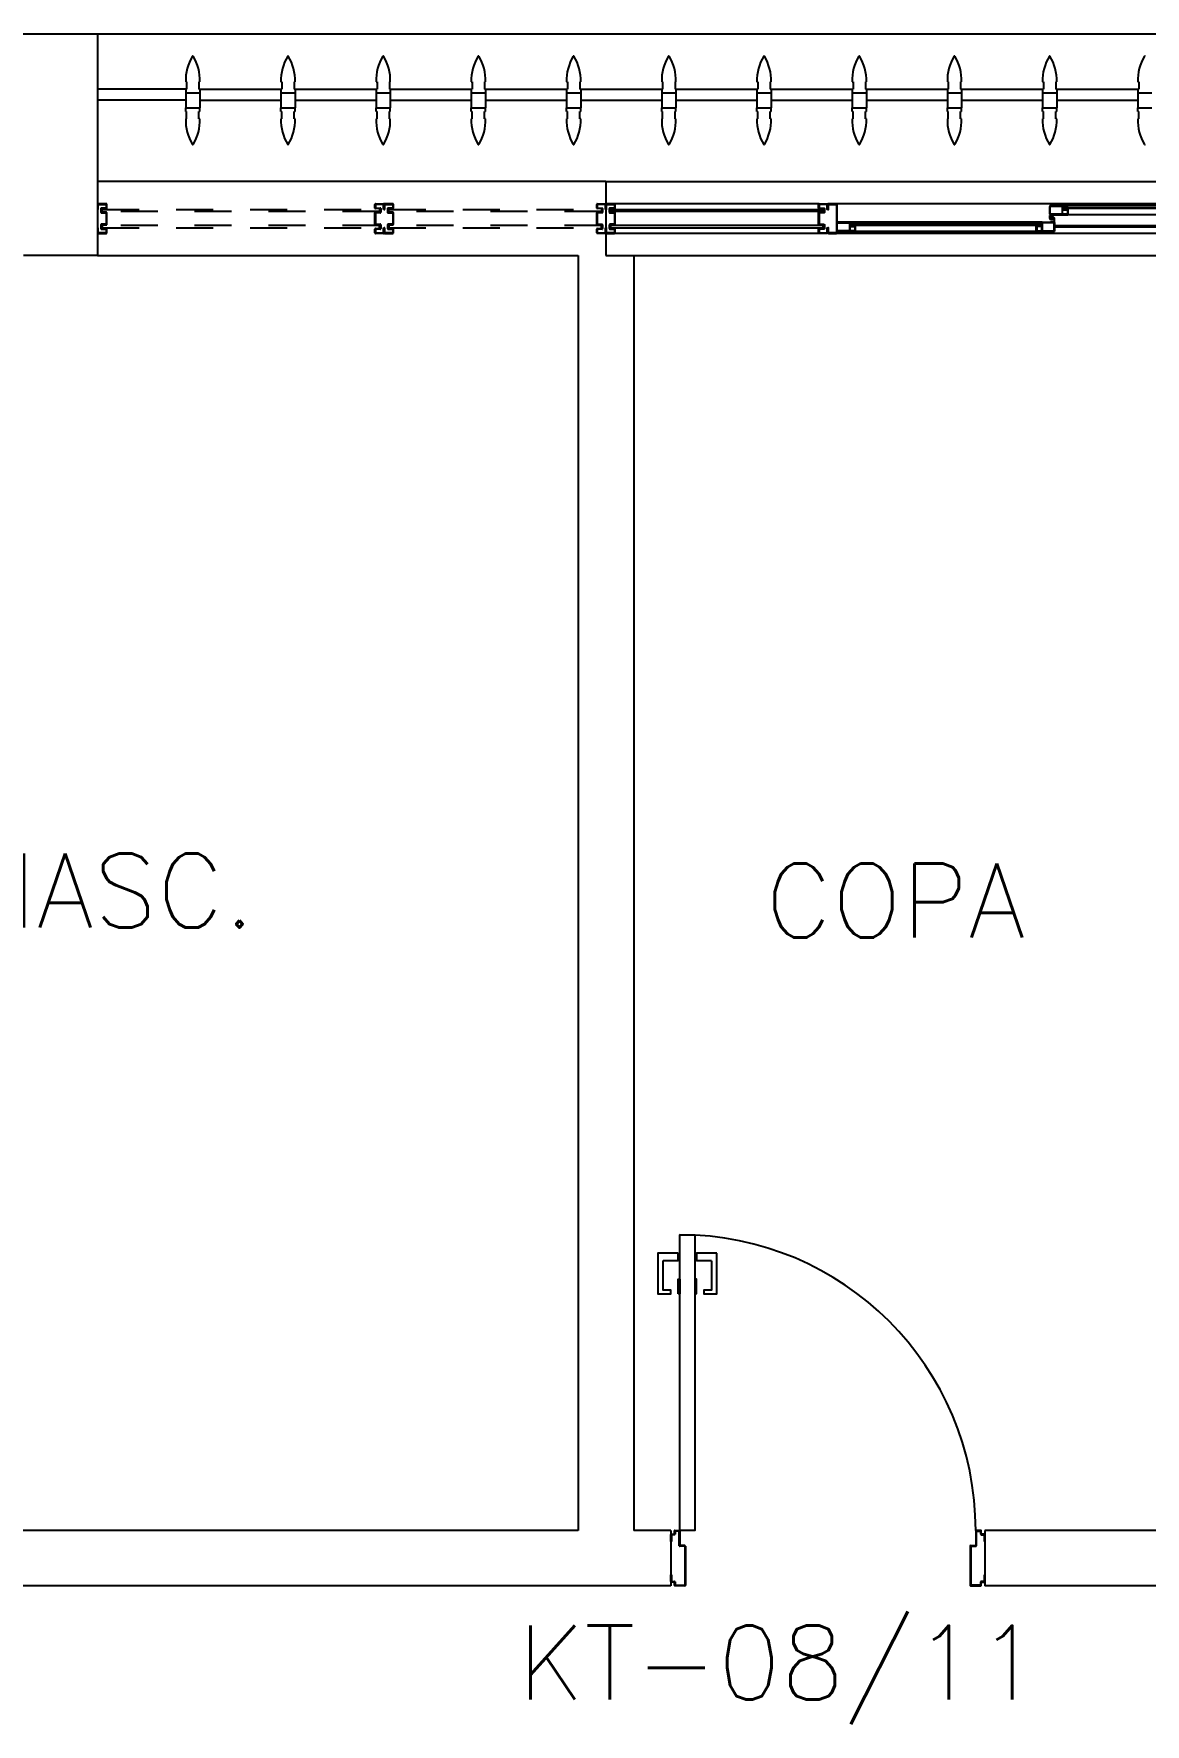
# Model space of a CAD drawing. Header units: millimetres. Extents: x 2686 to 2939, y 1294 to 1441.
# Drawn here: x 2810.148 to 2813.154, y 1434 to 1438.575 of the extents above; entities that cross this region are included whole.
import ezdxf

# ---------------------------------------------------------------- set-up
doc = ezdxf.new("R2010")
doc.units = ezdxf.units.MM
doc.linetypes.add('HIDDEN', pattern=[0.375, 0.25, -0.125])
for name, color, linetype in [('AR-ALV', 2, 'Continuous'), ('AR-ESQ', 1, 'Continuous'), ('AR-ESTC', 3, 'Continuous'), ('AR-PEITORIL', 1, 'Continuous'), ('AR-PORTA', 1, 'Continuous'), ('BR-PAINEL', 1, 'Continuous'), ('BR-SUPORTE', 1, 'Continuous'), ('DT-ESQ-BAGUETE-C', 1, 'Continuous'), ('DT-ESQ-BAGUETE-V', 1, 'Continuous'), ('DT-ESQ-CHAPA DOBRADA-V', 1, 'Continuous'), ('DT-ESQ-MARCO-V', 1, 'Continuous'), ('DT-ESQ-PERFIL CADEIRA-C', 2, 'Continuous'), ('DT-ESQ-PERFIL CADEIRA-V', 2, 'Continuous'), ('DT-ESQ-PERFIL U SIMPLES-C', 2, 'Continuous'), ('DT-ESQ-PERFIL U-C', 2, 'Continuous'), ('DT-ESQ-PERFIL U-V', 1, 'Continuous'), ('DT-ESQ-VIDRO-C', 2, 'Continuous'), ('DT-ESQ-VIDRO-PROJ', 32, 'HIDDEN'), ('DT-ESQ-VIDRO-V', 71, 'Continuous'), ('DT-TXTMOD', 1, 'Continuous'), ('ENDEREÇO', 2, 'Continuous'), ('ibio', 2, 'Continuous'), ('maçaneta', 1, 'Continuous'), ('mov', 1, 'Continuous'), ('PM-PERFIL U-C', 2, 'Continuous'), ('pm1', 2, 'Continuous'), ('TEXTO', 2, 'Continuous')]:
    doc.layers.add(name, color=color, linetype=linetype)
doc.styles.add('S10', font='simplex.shx', dxfattribs={"height": 0.1})
doc.styles.add('UNB-100', font='simplex.shx', dxfattribs={"height": 0.2})
doc.styles.add('UNB1-100', font='simplex.shx', dxfattribs={"height": 0.2})

# ---------------------------------------------------------------- blocks, each defined once
blk = doc.blocks.new('EF21-P')
at = {"layer": 'DT-ESQ-BAGUETE-C', "ltscale": 0.1}
for points in [[(0.4225, -0.08), (0.409, -0.08), (0.409, -0.0785), (0.422, -0.0785, 0.414214), (0.4225, -0.078), (0.4225, -0.067, 0.414214), (0.422, -0.0665), (0.409, -0.0665), (0.409, -0.065), (0.4225, -0.065, -0.414214), (0.424, -0.0665), (0.424, -0.0785, -0.414214)], [(0.7015, -0.08), (0.715, -0.08), (0.715, -0.0785), (0.702, -0.0785, -0.414214), (0.7015, -0.078), (0.7015, -0.067, -0.414214), (0.702, -0.0665), (0.715, -0.0665), (0.715, -0.065), (0.7015, -0.065, 0.414214), (0.7, -0.0665), (0.7, -0.0785, 0.414214)], [(2.61, -0.08), (2.5965, -0.08), (2.5965, -0.0785), (2.6095, -0.0785, 0.414214), (2.61, -0.078), (2.61, -0.067, 0.414214), (2.6095, -0.0665), (2.5965, -0.0665), (2.5965, -0.065), (2.61, -0.065, -0.414214), (2.6115, -0.0665), (2.6115, -0.0785, -0.414214)], [(3.1015, -0.08), (3.115, -0.08), (3.115, -0.0785), (3.102, -0.0785, -0.414214), (3.1015, -0.078), (3.1015, -0.067, -0.414214), (3.102, -0.0665), (3.115, -0.0665), (3.115, -0.065), (3.1015, -0.065, 0.414214), (3.1, -0.0665), (3.1, -0.0785, 0.414214)], [(0.0735, -0.125), (0.06, -0.125), (0.06, -0.1235), (0.073, -0.1235, 0.414214), (0.0735, -0.123), (0.0735, -0.112, 0.414214), (0.073, -0.1115), (0.06, -0.1115), (0.06, -0.11), (0.0735, -0.11, -0.414214), (0.075, -0.1115), (0.075, -0.1235, -0.414214)], [(0.339, -0.125), (0.3525, -0.125), (0.3525, -0.1235), (0.3395, -0.1235, -0.414214), (0.339, -0.123), (0.339, -0.112, -0.414214), (0.3395, -0.1115), (0.3525, -0.1115), (0.3525, -0.11), (0.339, -0.11, 0.414214), (0.3375, -0.1115), (0.3375, -0.1235, 0.414214)], [(2.0485, -0.125), (2.035, -0.125), (2.035, -0.1235), (2.048, -0.1235, 0.414214), (2.0485, -0.123), (2.0485, -0.112, 0.414214), (2.048, -0.1115), (2.035, -0.1115), (2.035, -0.11), (2.0485, -0.11, -0.414214), (2.05, -0.1115), (2.05, -0.1235, -0.414214)], [(2.5265, -0.125), (2.54, -0.125), (2.54, -0.1235), (2.527, -0.1235, -0.414214), (2.5265, -0.123), (2.5265, -0.112, -0.414214), (2.527, -0.1115), (2.54, -0.1115), (2.54, -0.11), (2.5265, -0.11, 0.414214), (2.525, -0.1115), (2.525, -0.1235, 0.414214)]]:
    blk.add_lwpolyline(points, format="xyb", close=True, dxfattribs=at)
at = {"layer": 'DT-ESQ-BAGUETE-V', "ltscale": 0.1}
for p, q in [((0.4225, -0.065), (0.7015, -0.065)), ((2.61, -0.065), (3.1015, -0.065)), ((0.0735, -0.11), (0.339, -0.11)), ((2.0485, -0.11), (2.5265, -0.11))]:
    blk.add_line(p, q, dxfattribs=at)
at = {"layer": 'DT-ESQ-CHAPA DOBRADA-V', "ltscale": 0.1}
for p, q in [((0.025, -0.077), (0.374, -0.077)), ((0.025, -0.08), (0.374, -0.08)), ((2, -0.077), (2.5615, -0.077)), ((2, -0.08), (2.5615, -0.08))]:
    blk.add_line(p, q, dxfattribs=at)
at = {"layer": 'DT-ESQ-MARCO-V', "ltscale": 0.1}
for p, q in [((0.7985, -0.06), (1.3515, -0.06)), ((1.3985, -0.06), (1.9515, -0.06)), ((3.1985, -0.06), (3.7515, -0.06)), ((0.7985, -0.14), (1.3515, -0.14)), ((1.3985, -0.14), (1.9515, -0.14)), ((3.1985, -0.14), (3.7515, -0.14))]:
    blk.add_line(p, q, dxfattribs=at)
at = {"layer": 'DT-ESQ-PERFIL CADEIRA-C', "ltscale": 0.1}
for p, q in [((0.376, -0.0885), (0.4225, -0.0885)), ((0.75, -0.0885), (0.7015, -0.0885)), ((2.5635, -0.0885), (2.61, -0.0885)), ((3.15, -0.0885), (3.1015, -0.0885)), ((0.025, -0.1335), (0.0735, -0.1335)), ((0.3855, -0.1335), (0.339, -0.1335)), ((2, -0.1335), (2.0485, -0.1335)), ((2.573, -0.1335), (2.5265, -0.1335))]:
    blk.add_line(p, q, dxfattribs=at)
for points in [[(0.4225, -0.087, -1), (0.4225, -0.09), (0.376, -0.09, -0.414214), (0.374, -0.088), (0.374, -0.067, -0.414214), (0.376, -0.065), (0.4075, -0.065, -0.414214), (0.409, -0.0665), (0.409, -0.087)], [(0.409, -0.0885, -0.198913), (0.4079, -0.0881, -0.198913), (0.4075, -0.087), (0.4075, -0.067, 0.414214), (0.407, -0.0665), (0.376, -0.0665, 0.414214), (0.3755, -0.067), (0.3755, -0.088, 0.414214), (0.376, -0.0885)], [(0.7015, -0.09), (0.75, -0.09), (0.75, -0.0885), (0.715, -0.0885, 0.198912), (0.7161, -0.0881, 0.198913), (0.7165, -0.087), (0.7165, -0.067, -0.414214), (0.717, -0.0665), (0.75, -0.0665), (0.75, -0.065), (0.7165, -0.065, 0.414214), (0.715, -0.0665), (0.715, -0.0785), (0.715, -0.08), (0.715, -0.087), (0.7015, -0.087, 1)], [(2.61, -0.087, -1), (2.61, -0.09), (2.5635, -0.09, -0.414214), (2.5615, -0.088), (2.5615, -0.067, -0.414214), (2.5635, -0.065), (2.595, -0.065, -0.414214), (2.5965, -0.0665), (2.5965, -0.087)], [(2.5965, -0.0885, -0.198913), (2.5954, -0.0881, -0.198913), (2.595, -0.087), (2.595, -0.067, 0.414214), (2.5945, -0.0665), (2.5635, -0.0665, 0.414214), (2.563, -0.067), (2.563, -0.088, 0.414214), (2.5635, -0.0885)], [(3.1015, -0.09), (3.15, -0.09), (3.15, -0.0885), (3.115, -0.0885, 0.198912), (3.1161, -0.0881, 0.198913), (3.1165, -0.087), (3.1165, -0.067, -0.414214), (3.117, -0.0665), (3.15, -0.0665), (3.15, -0.065), (3.1165, -0.065, 0.414214), (3.115, -0.0665), (3.115, -0.0785), (3.115, -0.08), (3.115, -0.087), (3.1015, -0.087, 1)], [(0.0735, -0.135), (0.025, -0.135), (0.025, -0.1335), (0.06, -0.1335, -0.198912), (0.0589, -0.1331, -0.198913), (0.0585, -0.132), (0.0585, -0.112, 0.414214), (0.058, -0.1115), (0.025, -0.1115), (0.025, -0.11), (0.0585, -0.11, -0.414214), (0.06, -0.1115), (0.06, -0.1235), (0.06, -0.125), (0.06, -0.132), (0.0735, -0.132, -1)], [(0.339, -0.132, 1), (0.339, -0.135), (0.3855, -0.135, 0.414214), (0.3875, -0.133), (0.3875, -0.112, 0.414214), (0.3855, -0.11), (0.354, -0.11, 0.414214), (0.3525, -0.1115), (0.3525, -0.132)], [(0.3525, -0.1335, 0.198913), (0.3536, -0.1331, 0.198913), (0.354, -0.132), (0.354, -0.112, -0.414214), (0.3545, -0.1115), (0.3855, -0.1115, -0.414214), (0.386, -0.112), (0.386, -0.133, -0.414214), (0.3855, -0.1335)], [(2.0485, -0.135), (2, -0.135), (2, -0.1335), (2.035, -0.1335, -0.198912), (2.0339, -0.1331, -0.198913), (2.0335, -0.132), (2.0335, -0.112, 0.414214), (2.033, -0.1115), (2, -0.1115), (2, -0.11), (2.0335, -0.11, -0.414214), (2.035, -0.1115), (2.035, -0.1235), (2.035, -0.125), (2.035, -0.132), (2.0485, -0.132, -1)], [(2.5265, -0.132, 1), (2.5265, -0.135), (2.573, -0.135, 0.414214), (2.575, -0.133), (2.575, -0.112, 0.414214), (2.573, -0.11), (2.5415, -0.11, 0.414214), (2.54, -0.1115), (2.54, -0.132)], [(2.54, -0.1335, 0.198913), (2.5411, -0.1331, 0.198913), (2.5415, -0.132), (2.5415, -0.112, -0.414214), (2.542, -0.1115), (2.573, -0.1115, -0.414214), (2.5735, -0.112), (2.5735, -0.133, -0.414214), (2.573, -0.1335)]]:
    blk.add_lwpolyline(points, format="xyb", close=True, dxfattribs=at)
at = {"layer": 'DT-ESQ-PERFIL CADEIRA-V', "ltscale": 0.1}
for p, q in [((0.4075, -0.09), (0.7015, -0.09)), ((2.595, -0.09), (3.1015, -0.09)), ((0.0735, -0.135), (0.339, -0.135)), ((2.0485, -0.135), (2.5265, -0.135))]:
    blk.add_line(p, q, dxfattribs=at)
at = {"layer": 'DT-ESQ-PERFIL U SIMPLES-C', "ltscale": 0.1}
for points in [[(0.376, -0.102), (0.384, -0.102), (0.384, -0.1005), (0.376, -0.1005, -0.414214), (0.3755, -0.1), (0.3755, -0.092, -0.414214), (0.376, -0.0915), (0.384, -0.0915), (0.384, -0.09), (0.376, -0.09, 0.414214), (0.374, -0.092), (0.374, -0.1, 0.414214)], [(2.5635, -0.102), (2.5715, -0.102), (2.5715, -0.1005), (2.5635, -0.1005, -0.414214), (2.563, -0.1), (2.563, -0.092, -0.414214), (2.5635, -0.0915), (2.5715, -0.0915), (2.5715, -0.09), (2.5635, -0.09, 0.414214), (2.5615, -0.092), (2.5615, -0.1, 0.414214)], [(0.3855, -0.098), (0.3775, -0.098), (0.3775, -0.0995), (0.3855, -0.0995, -0.414214), (0.386, -0.1), (0.386, -0.108, -0.414214), (0.3855, -0.1085), (0.3775, -0.1085), (0.3775, -0.11), (0.3855, -0.11, 0.414214), (0.3875, -0.108), (0.3875, -0.1, 0.414214)], [(2.573, -0.098), (2.565, -0.098), (2.565, -0.0995), (2.573, -0.0995, -0.414214), (2.5735, -0.1), (2.5735, -0.108, -0.414214), (2.573, -0.1085), (2.565, -0.1085), (2.565, -0.11), (2.573, -0.11, 0.414214), (2.575, -0.108), (2.575, -0.1, 0.414214)]]:
    blk.add_lwpolyline(points, format="xyb", close=True, dxfattribs=at)
at = {"layer": 'DT-ESQ-PERFIL U-C', "ltscale": 0.1}
for points in [[(0, -0.0615, -0.414214), (0.0015, -0.06), (0.0235, -0.06, -0.414214), (0.025, -0.0615), (0.025, -0.1385, -0.414214), (0.0235, -0.14), (0.0015, -0.14, -0.414214), (0, -0.1385), (0, -0.125), (0.0015, -0.125), (0.0015, -0.138, 0.414214), (0.002, -0.1385), (0.023, -0.1385, 0.414214), (0.0235, -0.138), (0.0235, -0.062, 0.414214), (0.023, -0.0615), (0.002, -0.0615, 0.414214), (0.0015, -0.062), (0.0015, -0.075), (0, -0.075)], [(0.775, -0.0615, 0.414214), (0.7735, -0.06), (0.7515, -0.06, 0.414214), (0.75, -0.0615), (0.75, -0.1385, 0.414214), (0.7515, -0.14), (0.7735, -0.14, 0.414214), (0.775, -0.1385), (0.775, -0.125), (0.7735, -0.125), (0.7735, -0.138, -0.414214), (0.773, -0.1385), (0.752, -0.1385, -0.414214), (0.7515, -0.138), (0.7515, -0.062, -0.414214), (0.752, -0.0615), (0.773, -0.0615, -0.414214), (0.7735, -0.062), (0.7735, -0.075), (0.775, -0.075)], [(0.8, -0.1285), (0.8, -0.1385, -0.414214), (0.7985, -0.14), (0.7765, -0.14, -0.414214), (0.775, -0.1385), (0.775, -0.125), (0.7765, -0.125), (0.7765, -0.138, 0.414214), (0.777, -0.1385), (0.798, -0.1385, 0.414214), (0.7985, -0.138), (0.7985, -0.1285), (0.7855, -0.1285, -0.414214), (0.784, -0.127), (0.784, -0.117, -0.414214), (0.7855, -0.1155), (0.7985, -0.1155), (0.7985, -0.0845), (0.7855, -0.0845, -0.414214), (0.784, -0.083), (0.784, -0.073, -0.414214), (0.7855, -0.0715), (0.7985, -0.0715), (0.7985, -0.062, 0.414214), (0.798, -0.0615), (0.777, -0.0615, 0.414214), (0.7765, -0.062), (0.7765, -0.075), (0.775, -0.075), (0.775, -0.0615, -0.414214), (0.7765, -0.06), (0.7985, -0.06, -0.414214), (0.8, -0.0615), (0.8, -0.0715, -0.414214), (0.7985, -0.073), (0.7855, -0.073), (0.7855, -0.083), (0.7985, -0.083), (0.7985, -0.083, -0.414214), (0.8, -0.0845), (0.8, -0.1155, -0.414214), (0.7985, -0.117), (0.7985, -0.117), (0.7855, -0.117), (0.7855, -0.127), (0.7985, -0.127, -0.414214)], [(1.35, -0.1285), (1.35, -0.1385, 0.414214), (1.3515, -0.14), (1.3735, -0.14, 0.414214), (1.375, -0.1385), (1.375, -0.125), (1.3735, -0.125), (1.3735, -0.138, -0.414214), (1.373, -0.1385), (1.352, -0.1385, -0.414214), (1.3515, -0.138), (1.3515, -0.1285), (1.3645, -0.1285, 0.414214), (1.366, -0.127), (1.366, -0.117, 0.414214), (1.3645, -0.1155), (1.3515, -0.1155), (1.3515, -0.0845), (1.3645, -0.0845, 0.414214), (1.366, -0.083), (1.366, -0.073, 0.414214), (1.3645, -0.0715), (1.3515, -0.0715), (1.3515, -0.062, -0.414214), (1.352, -0.0615), (1.373, -0.0615, -0.414214), (1.3735, -0.062), (1.3735, -0.075), (1.375, -0.075), (1.375, -0.0615, 0.414214), (1.3735, -0.06), (1.3515, -0.06, 0.414214), (1.35, -0.0615), (1.35, -0.0715, 0.414214), (1.3515, -0.073), (1.3645, -0.073), (1.3645, -0.083), (1.3515, -0.083), (1.3515, -0.083, 0.414214), (1.35, -0.0845), (1.35, -0.1155, 0.414214), (1.3515, -0.117), (1.3515, -0.117), (1.3645, -0.117), (1.3645, -0.127), (1.3515, -0.127, 0.414214)], [(1.4, -0.1285), (1.4, -0.1385, -0.414214), (1.3985, -0.14), (1.3765, -0.14, -0.414214), (1.375, -0.1385), (1.375, -0.125), (1.3765, -0.125), (1.3765, -0.138, 0.414214), (1.377, -0.1385), (1.398, -0.1385, 0.414214), (1.3985, -0.138), (1.3985, -0.1285), (1.3855, -0.1285, -0.414214), (1.384, -0.127), (1.384, -0.117, -0.414214), (1.3855, -0.1155), (1.3985, -0.1155), (1.3985, -0.0845), (1.3855, -0.0845, -0.414214), (1.384, -0.083), (1.384, -0.073, -0.414214), (1.3855, -0.0715), (1.3985, -0.0715), (1.3985, -0.062, 0.414214), (1.398, -0.0615), (1.377, -0.0615, 0.414214), (1.3765, -0.062), (1.3765, -0.075), (1.375, -0.075), (1.375, -0.0615, -0.414214), (1.3765, -0.06), (1.3985, -0.06, -0.414214), (1.4, -0.0615), (1.4, -0.0715, -0.414214), (1.3985, -0.073), (1.3855, -0.073), (1.3855, -0.083), (1.3985, -0.083), (1.3985, -0.083, -0.414214), (1.4, -0.0845), (1.4, -0.1155, -0.414214), (1.3985, -0.117), (1.3985, -0.117), (1.3855, -0.117), (1.3855, -0.127), (1.3985, -0.127, -0.414214)], [(1.95, -0.1285), (1.95, -0.1385, 0.414214), (1.9515, -0.14), (1.9735, -0.14, 0.414214), (1.975, -0.1385), (1.975, -0.125), (1.9735, -0.125), (1.9735, -0.138, -0.414214), (1.973, -0.1385), (1.952, -0.1385, -0.414214), (1.9515, -0.138), (1.9515, -0.1285), (1.9645, -0.1285, 0.414214), (1.966, -0.127), (1.966, -0.117, 0.414214), (1.9645, -0.1155), (1.9515, -0.1155), (1.9515, -0.0845), (1.9645, -0.0845, 0.414214), (1.966, -0.083), (1.966, -0.073, 0.414214), (1.9645, -0.0715), (1.9515, -0.0715), (1.9515, -0.062, -0.414214), (1.952, -0.0615), (1.973, -0.0615, -0.414214), (1.9735, -0.062), (1.9735, -0.075), (1.975, -0.075), (1.975, -0.0615, 0.414214), (1.9735, -0.06), (1.9515, -0.06, 0.414214), (1.95, -0.0615), (1.95, -0.0715, 0.414214), (1.9515, -0.073), (1.9645, -0.073), (1.9645, -0.083), (1.9515, -0.083), (1.9515, -0.083, 0.414214), (1.95, -0.0845), (1.95, -0.1155, 0.414214), (1.9515, -0.117), (1.9515, -0.117), (1.9645, -0.117), (1.9645, -0.127), (1.9515, -0.127, 0.414214)], [(1.975, -0.0615, -0.414214), (1.9765, -0.06), (1.9985, -0.06, -0.414214), (2, -0.0615), (2, -0.1385, -0.414214), (1.9985, -0.14), (1.9765, -0.14, -0.414214), (1.975, -0.1385), (1.975, -0.125), (1.9765, -0.125), (1.9765, -0.138, 0.414214), (1.977, -0.1385), (1.998, -0.1385, 0.414214), (1.9985, -0.138), (1.9985, -0.062, 0.414214), (1.998, -0.0615), (1.977, -0.0615, 0.414214), (1.9765, -0.062), (1.9765, -0.075), (1.975, -0.075)], [(3.175, -0.0615, 0.414214), (3.1735, -0.06), (3.1515, -0.06, 0.414214), (3.15, -0.0615), (3.15, -0.1385, 0.414214), (3.1515, -0.14), (3.1735, -0.14, 0.414214), (3.175, -0.1385), (3.175, -0.125), (3.1735, -0.125), (3.1735, -0.138, -0.414214), (3.173, -0.1385), (3.152, -0.1385, -0.414214), (3.1515, -0.138), (3.1515, -0.062, -0.414214), (3.152, -0.0615), (3.173, -0.0615, -0.414214), (3.1735, -0.062), (3.1735, -0.075), (3.175, -0.075)], [(3.2, -0.1285), (3.2, -0.1385, -0.414214), (3.1985, -0.14), (3.1765, -0.14, -0.414214), (3.175, -0.1385), (3.175, -0.125), (3.1765, -0.125), (3.1765, -0.138, 0.414214), (3.177, -0.1385), (3.198, -0.1385, 0.414214), (3.1985, -0.138), (3.1985, -0.1285), (3.1855, -0.1285, -0.414214), (3.184, -0.127), (3.184, -0.117, -0.414214), (3.1855, -0.1155), (3.1985, -0.1155), (3.1985, -0.0845), (3.1855, -0.0845, -0.414214), (3.184, -0.083), (3.184, -0.073, -0.414214), (3.1855, -0.0715), (3.1985, -0.0715), (3.1985, -0.062, 0.414214), (3.198, -0.0615), (3.177, -0.0615, 0.414214), (3.1765, -0.062), (3.1765, -0.075), (3.175, -0.075), (3.175, -0.0615, -0.414214), (3.1765, -0.06), (3.1985, -0.06, -0.414214), (3.2, -0.0615), (3.2, -0.0715, -0.414214), (3.1985, -0.073), (3.1855, -0.073), (3.1855, -0.083), (3.1985, -0.083), (3.1985, -0.083, -0.414214), (3.2, -0.0845), (3.2, -0.1155, -0.414214), (3.1985, -0.117), (3.1985, -0.117), (3.1855, -0.117), (3.1855, -0.127), (3.1985, -0.127, -0.414214)], [(3.75, -0.1285), (3.75, -0.1385, 0.414214), (3.7515, -0.14), (3.7735, -0.14, 0.414214), (3.775, -0.1385), (3.775, -0.125), (3.7735, -0.125), (3.7735, -0.138, -0.414214), (3.773, -0.1385), (3.752, -0.1385, -0.414214), (3.7515, -0.138), (3.7515, -0.1285), (3.7645, -0.1285, 0.414214), (3.766, -0.127), (3.766, -0.117, 0.414214), (3.7645, -0.1155), (3.7515, -0.1155), (3.7515, -0.0845), (3.7645, -0.0845, 0.414214), (3.766, -0.083), (3.766, -0.073, 0.414214), (3.7645, -0.0715), (3.7515, -0.0715), (3.7515, -0.062, -0.414214), (3.752, -0.0615), (3.773, -0.0615, -0.414214), (3.7735, -0.062), (3.7735, -0.075), (3.775, -0.075), (3.775, -0.0615, 0.414214), (3.7735, -0.06), (3.7515, -0.06, 0.414214), (3.75, -0.0615), (3.75, -0.0715, 0.414214), (3.7515, -0.073), (3.7645, -0.073), (3.7645, -0.083), (3.7515, -0.083), (3.7515, -0.083, 0.414214), (3.75, -0.0845), (3.75, -0.1155, 0.414214), (3.7515, -0.117), (3.7515, -0.117), (3.7645, -0.117), (3.7645, -0.127), (3.7515, -0.127, 0.414214)]]:
    blk.add_lwpolyline(points, format="xyb", close=True, dxfattribs=at)
at = {"layer": 'DT-ESQ-PERFIL U-V', "ltscale": 0.1}
for p, q in [((0.0235, -0.06), (0.7515, -0.06)), ((1.9985, -0.06), (3.1515, -0.06)), ((0.0235, -0.14), (0.7515, -0.14)), ((1.9985, -0.14), (3.1515, -0.14))]:
    blk.add_line(p, q, dxfattribs=at)
at = {"layer": 'DT-ESQ-VIDRO-C', "ltscale": 0.1}
for points in [[(0.7125, -0.085), (0.7125, -0.082), (0.4115, -0.082), (0.4115, -0.085)], [(1.3625, -0.081), (1.3625, -0.075), (0.7875, -0.075), (0.7875, -0.081)], [(1.9625, -0.081), (1.9625, -0.075), (1.3875, -0.075), (1.3875, -0.081)], [(3.1125, -0.085), (3.1125, -0.082), (2.599, -0.082), (2.599, -0.085)], [(3.7625, -0.081), (3.7625, -0.075), (3.1875, -0.075), (3.1875, -0.081)], [(0.063, -0.13), (0.063, -0.127), (0.3495, -0.127), (0.3495, -0.13)], [(2.038, -0.13), (2.038, -0.127), (2.537, -0.127), (2.537, -0.13)]]:
    blk.add_lwpolyline(points, close=True, dxfattribs=at)
at = {"layer": 'DT-ESQ-VIDRO-PROJ', "ltscale": 0.1}
for points in [[(3.8, -0.1285), (3.8, -0.1385, -0.414214), (3.7985, -0.14), (3.7765, -0.14, -0.414214), (3.775, -0.1385), (3.775, -0.125), (3.7765, -0.125), (3.7765, -0.138, 0.414214), (3.777, -0.1385), (3.798, -0.1385, 0.414214), (3.7985, -0.138), (3.7985, -0.1285), (3.7855, -0.1285, -0.414214), (3.784, -0.127), (3.784, -0.117, -0.414214), (3.7855, -0.1155), (3.7985, -0.1155), (3.7985, -0.0845), (3.7855, -0.0845, -0.414214), (3.784, -0.083), (3.784, -0.073, -0.414214), (3.7855, -0.0715), (3.7985, -0.0715), (3.7985, -0.062, 0.414214), (3.798, -0.0615), (3.777, -0.0615, 0.414214), (3.7765, -0.062), (3.7765, -0.075), (3.775, -0.075), (3.775, -0.0615, -0.414214), (3.7765, -0.06), (3.7985, -0.06, -0.414214), (3.8, -0.0615), (3.8, -0.0715, -0.414214), (3.7985, -0.073), (3.7855, -0.073), (3.7855, -0.083), (3.7985, -0.083), (3.7985, -0.083, -0.414214), (3.8, -0.0845), (3.8, -0.1155, -0.414214), (3.7985, -0.117), (3.7985, -0.117), (3.7855, -0.117), (3.7855, -0.127), (3.7985, -0.127, -0.414214)], [(4.35, -0.1285), (4.35, -0.1385, 0.414214), (4.3515, -0.14), (4.3735, -0.14, 0.414214), (4.375, -0.1385), (4.375, -0.125), (4.3735, -0.125), (4.3735, -0.138, -0.414214), (4.373, -0.1385), (4.352, -0.1385, -0.414214), (4.3515, -0.138), (4.3515, -0.1285), (4.3645, -0.1285, 0.414214), (4.366, -0.127), (4.366, -0.117, 0.414214), (4.3645, -0.1155), (4.3515, -0.1155), (4.3515, -0.0845), (4.3645, -0.0845, 0.414214), (4.366, -0.083), (4.366, -0.073, 0.414214), (4.3645, -0.0715), (4.3515, -0.0715), (4.3515, -0.062, -0.414214), (4.352, -0.0615), (4.373, -0.0615, -0.414214), (4.3735, -0.062), (4.3735, -0.075), (4.375, -0.075), (4.375, -0.0615, 0.414214), (4.3735, -0.06), (4.3515, -0.06, 0.414214), (4.35, -0.0615), (4.35, -0.0715, 0.414214), (4.3515, -0.073), (4.3645, -0.073), (4.3645, -0.083), (4.3515, -0.083), (4.3515, -0.083, 0.414214), (4.35, -0.0845), (4.35, -0.1155, 0.414214), (4.3515, -0.117), (4.3515, -0.117), (4.3645, -0.117), (4.3645, -0.127), (4.3515, -0.127, 0.414214)], [(4.4, -0.1285), (4.4, -0.1385, -0.414214), (4.3985, -0.14), (4.3765, -0.14, -0.414214), (4.375, -0.1385), (4.375, -0.125), (4.3765, -0.125), (4.3765, -0.138, 0.414214), (4.377, -0.1385), (4.398, -0.1385, 0.414214), (4.3985, -0.138), (4.3985, -0.1285), (4.3855, -0.1285, -0.414214), (4.384, -0.127), (4.384, -0.117, -0.414214), (4.3855, -0.1155), (4.3985, -0.1155), (4.3985, -0.0845), (4.3855, -0.0845, -0.414214), (4.384, -0.083), (4.384, -0.073, -0.414214), (4.3855, -0.0715), (4.3985, -0.0715), (4.3985, -0.062, 0.414214), (4.398, -0.0615), (4.377, -0.0615, 0.414214), (4.3765, -0.062), (4.3765, -0.075), (4.375, -0.075), (4.375, -0.0615, -0.414214), (4.3765, -0.06), (4.3985, -0.06, -0.414214), (4.4, -0.0615), (4.4, -0.0715, -0.414214), (4.3985, -0.073), (4.3855, -0.073), (4.3855, -0.083), (4.3985, -0.083), (4.3985, -0.083, -0.414214), (4.4, -0.0845), (4.4, -0.1155, -0.414214), (4.3985, -0.117), (4.3985, -0.117), (4.3855, -0.117), (4.3855, -0.127), (4.3985, -0.127, -0.414214)], [(5.125, -0.1285), (5.125, -0.1385, 0.414214), (5.1265, -0.14), (5.1485, -0.14, 0.414214), (5.15, -0.1385), (5.15, -0.125), (5.1485, -0.125), (5.1485, -0.138, -0.414214), (5.148, -0.1385), (5.127, -0.1385, -0.414214), (5.1265, -0.138), (5.1265, -0.1285), (5.1395, -0.1285, 0.414214), (5.141, -0.127), (5.141, -0.117, 0.414214), (5.1395, -0.1155), (5.1265, -0.1155), (5.1265, -0.0845), (5.1395, -0.0845, 0.414214), (5.141, -0.083), (5.141, -0.073, 0.414214), (5.1395, -0.0715), (5.1265, -0.0715), (5.1265, -0.062, -0.414214), (5.127, -0.0615), (5.148, -0.0615, -0.414214), (5.1485, -0.062), (5.1485, -0.075), (5.15, -0.075), (5.15, -0.0615, 0.414214), (5.1485, -0.06), (5.1265, -0.06, 0.414214), (5.125, -0.0615), (5.125, -0.0715, 0.414214), (5.1265, -0.073), (5.1395, -0.073), (5.1395, -0.083), (5.1265, -0.083), (5.1265, -0.083, 0.414214), (5.125, -0.0845), (5.125, -0.1155, 0.414214), (5.1265, -0.117), (5.1265, -0.117), (5.1395, -0.117), (5.1395, -0.127), (5.1265, -0.127, 0.414214)]]:
    blk.add_lwpolyline(points, format="xyb", close=True, dxfattribs=at)
for points in [[(4.3625, -0.081), (4.3625, -0.075), (3.7875, -0.075), (3.7875, -0.081)], [(5.1375, -0.081), (5.1375, -0.075), (4.3875, -0.075), (4.3875, -0.081)], [(4.3625, -0.119), (4.3625, -0.125), (3.7875, -0.125), (3.7875, -0.119)], [(5.1375, -0.119), (5.1375, -0.125), (4.3875, -0.125), (4.3875, -0.119)]]:
    blk.add_lwpolyline(points, close=True, dxfattribs=at)
at = {"layer": 'DT-ESQ-VIDRO-V', "ltscale": 0.1}
for points in [[(1.3625, -0.119), (1.3625, -0.125), (0.7875, -0.125), (0.7875, -0.119)], [(1.9625, -0.119), (1.9625, -0.125), (1.3875, -0.125), (1.3875, -0.119)], [(3.7625, -0.119), (3.7625, -0.125), (3.1875, -0.125), (3.1875, -0.119)]]:
    blk.add_lwpolyline(points, close=True, dxfattribs=at)
at = {"layer": 'DT-TXTMOD', "ltscale": 0.1, "style": 'S10', "flags": 3}
for tag, p in [('M01', (0.025, -0.28)), ('M02', (0.3253, -0.28)), ('M03', (0.627, -0.28)), ('M04', (0.9288, -0.28)), ('M05', (1.2306, -0.28)), ('M06', (1.5323, -0.28)), ('M07', (1.8341, -0.28)), ('M08', (2.1359, -0.28)), ('M09', (2.4376, -0.28)), ('M10', (2.7394, -0.28)), ('M11', (3.0412, -0.28)), ('M12', (3.3429, -0.28)), ('M13', (3.6447, -0.28)), ('M14', (3.9464, -0.28)), ('M15', (4.2482, -0.28)), ('M16', (4.55, -0.28)), ('M17', (4.8517, -0.28))]:
    blk.add_attdef(tag, p, '', height=0.1, dxfattribs=at)
blk = doc.blocks.new('PM3')
at = {"layer": 'maçaneta'}
for points in [[(0.02, 0.825), (-0.035, 0.825), (-0.035, 0.715), (0, 0.715), (0, 0.725), (-0.02, 0.725), (-0.02, 0.8035, -0.414214), (-0.0185, 0.805), (0.02, 0.805)], [(0.125, 0.825), (0.07, 0.825), (0.07, 0.805), (0.1085, 0.805, -0.414214), (0.11, 0.8035), (0.11, 0.725), (0.09, 0.725), (0.09, 0.715), (0.125, 0.715)]]:
    blk.add_lwpolyline(points, format="xyb", close=True, dxfattribs=at)
for points in [[(0.02, 0.715), (0.02, 0.755), (0.025, 0.755), (0.025, 0.715)], [(0.07, 0.715), (0.07, 0.755), (0.065, 0.755), (0.065, 0.715)]]:
    blk.add_lwpolyline(points, close=True, dxfattribs=at)
at = {"layer": 'mov'}
blk.add_arc((0.025, 0.075), 0.8, 0, 90, dxfattribs=at)
at = {"layer": 'PM-PERFIL U-C'}
for p, q in [((0, 0.045), (0, 0.0635)), ((0.0015, 0.065), (0.01, 0.065)), ((0.002, 0.063), (0.002, 0.045)), ((0.0105, 0.063), (0.002, 0.063)), ((0.01, 0.065), (0.01, 0.0735)), ((0.0115, 0.075), (0.0235, 0.075)), ((0.012, 0.073), (0.012, 0.0645)), ((0.023, 0.073), (0.012, 0.073)), ((0.023, 0.0335), (0.023, 0.073)), ((0.025, 0.0735), (0.025, 0.034)), ((0.825, 0.0735), (0.825, 0.034)), ((0.8385, 0.075), (0.8265, 0.075)), ((0.827, 0.073), (0.838, 0.073)), ((0.827, 0.0335), (0.827, 0.073)), ((0.838, 0.073), (0.838, 0.0645)), ((0.8395, 0.063), (0.848, 0.063)), ((0.84, 0.065), (0.84, 0.0735)), ((0.8485, 0.065), (0.84, 0.065)), ((0.848, 0.063), (0.848, 0.045)), ((0.85, 0.045), (0.85, 0.0635)), ((0.002, 0.045), (0, 0.045)), ((0.038, 0.032), (0.0245, 0.032)), ((0.0385, 0.034), (0.025, 0.034)), ((0.038, 0.032), (0.038, -0.073)), ((0.04, 0.0325), (0.04, -0.0735)), ((0.81, 0.0325), (0.81, -0.0735)), ((0.8115, 0.034), (0.825, 0.034)), ((0.812, 0.032), (0.8255, 0.032)), ((0.812, 0.032), (0.812, -0.073)), ((0.848, 0.045), (0.85, 0.045)), ((0, -0.045), (0.002, -0.045)), ((0, -0.0635), (0, -0.045)), ((0.002, -0.045), (0.002, -0.063)), ((0.85, -0.045), (0.848, -0.045)), ((0.848, -0.045), (0.848, -0.063)), ((0.85, -0.0635), (0.85, -0.045)), ((0.01, -0.065), (0.0015, -0.065)), ((0.002, -0.063), (0.0105, -0.063)), ((0.01, -0.0735), (0.01, -0.065)), ((0.0385, -0.075), (0.0115, -0.075)), ((0.012, -0.0645), (0.012, -0.073)), ((0.012, -0.073), (0.038, -0.073)), ((0.8115, -0.075), (0.8385, -0.075)), ((0.838, -0.073), (0.812, -0.073)), ((0.838, -0.0645), (0.838, -0.073)), ((0.848, -0.063), (0.8395, -0.063)), ((0.84, -0.0735), (0.84, -0.065)), ((0.84, -0.065), (0.8485, -0.065))]:
    blk.add_line(p, q, dxfattribs=at)
for centre, start, end in [((0.0015, 0.0635), 90, 180), ((0.0115, 0.0735), 90, 180), ((0.0105, 0.0645), 270, 0), ((0.0235, 0.0735), 360, 90), ((0.8265, 0.0735), 90, 180), ((0.8395, 0.0645), 180, 270), ((0.8385, 0.0735), 0, 90), ((0.8485, 0.0635), 0, 90), ((0.0245, 0.0335), 180, 270), ((0.0385, 0.0325), 0, 90), ((0.8115, 0.0325), 90, 180), ((0.8255, 0.0335), 270, 0), ((0.0015, -0.0635), 180, 270), ((0.0115, -0.0735), 180, 270), ((0.0105, -0.0645), 0, 90), ((0.0385, -0.0735), 269.9386, 0), ((0.8115, -0.0735), 180, 270.0614), ((0.8395, -0.0645), 90, 180), ((0.8385, -0.0735), 270, 0), ((0.8485, -0.0635), 270, 0)]:
    blk.add_arc(centre, 0.0015, start, end, dxfattribs=at)
at = {"layer": 'pm1'}
blk.add_lwpolyline([(0.065, 0.875), (0.065, 0.075), (0.025, 0.075), (0.025, 0.875)], close=True, dxfattribs=at)

msp = doc.modelspace()

# ---------------------------------------------------------------- linework, layer by layer
at = {"layer": 'AR-ALV'}
for p, q in [((2811.6957, 1438.1749), (2810.3207, 1438.1749)), ((2811.6957, 1438.1749), (2811.6957, 1437.9749)), ((2810.3207, 1437.9749), (2811.6207, 1437.9749)), ((2811.6207, 1437.9749), (2811.6207, 1434.5249)), ((2811.6957, 1437.9749), (2811.7707, 1437.9749)), ((2811.7707, 1437.9749), (2811.7707, 1434.5249)), ((2811.6207, 1434.5249), (2809.7707, 1434.5249)), ((2811.8707, 1434.5249), (2811.7707, 1434.5249)), ((2811.8707, 1434.5249), (2811.8707, 1434.3749)), ((2812.7207, 1434.5249), (2812.7207, 1434.3749)), ((2814.0207, 1434.5249), (2812.7207, 1434.5249)), ((2811.8707, 1434.3749), (2808.6207, 1434.3749)), ((2814.1707, 1434.3749), (2812.7207, 1434.3749))]:
    msp.add_line(p, q, dxfattribs=at)
at = {"layer": 'AR-ESTC'}
for p, q in [((2810.1207, 1438.5749), (2810.3207, 1438.5749)), ((2810.3207, 1438.5749), (2810.3207, 1437.9749)), ((2810.3207, 1437.9749), (2810.1207, 1437.9749))]:
    msp.add_line(p, q, dxfattribs=at)
at = {"layer": 'AR-PEITORIL'}
for p, q in [((2811.6957, 1438.1749), (2815.4707, 1438.1749)), ((2811.7707, 1437.9749), (2815.4707, 1437.9749))]:
    msp.add_line(p, q, dxfattribs=at)
at = {"layer": 'BR-PAINEL'}
for p, q in [((2810.559, 1438.4449), (2810.5615, 1438.4449)), ((2810.559, 1438.4249), (2810.559, 1438.4149)), ((2810.559, 1438.4249), (2810.5615, 1438.4249)), ((2810.5615, 1438.4449), (2810.5615, 1438.4249)), ((2810.5949, 1438.4449), (2810.5949, 1438.4249)), ((2810.5974, 1438.4449), (2810.5949, 1438.4449)), ((2810.5974, 1438.4249), (2810.5949, 1438.4249)), ((2810.5974, 1438.4249), (2810.5974, 1438.4149)), ((2810.8165, 1438.4449), (2810.819, 1438.4449)), ((2810.8165, 1438.4249), (2810.8165, 1438.4149)), ((2810.8165, 1438.4249), (2810.819, 1438.4249)), ((2810.819, 1438.4449), (2810.819, 1438.4249)), ((2810.8524, 1438.4449), (2810.8524, 1438.4249)), ((2810.8549, 1438.4449), (2810.8524, 1438.4449)), ((2810.8549, 1438.4249), (2810.8524, 1438.4249)), ((2810.8549, 1438.4249), (2810.8549, 1438.4149)), ((2811.074, 1438.4449), (2811.0765, 1438.4449)), ((2811.074, 1438.4249), (2811.074, 1438.4149)), ((2811.074, 1438.4249), (2811.0765, 1438.4249)), ((2811.0765, 1438.4449), (2811.0765, 1438.4249)), ((2811.1099, 1438.4449), (2811.1099, 1438.4249)), ((2811.1124, 1438.4449), (2811.1099, 1438.4449)), ((2811.1124, 1438.4249), (2811.1099, 1438.4249)), ((2811.1124, 1438.4249), (2811.1124, 1438.4149)), ((2811.3315, 1438.4449), (2811.334, 1438.4449)), ((2811.3315, 1438.4249), (2811.3315, 1438.4149)), ((2811.3315, 1438.4249), (2811.334, 1438.4249)), ((2811.334, 1438.4449), (2811.334, 1438.4249)), ((2811.3674, 1438.4449), (2811.3674, 1438.4249)), ((2811.3699, 1438.4449), (2811.3674, 1438.4449)), ((2811.3699, 1438.4249), (2811.3674, 1438.4249)), ((2811.3699, 1438.4249), (2811.3699, 1438.4149)), ((2811.589, 1438.4449), (2811.5915, 1438.4449)), ((2811.589, 1438.4249), (2811.589, 1438.4149)), ((2811.589, 1438.4249), (2811.5915, 1438.4249)), ((2811.5915, 1438.4449), (2811.5915, 1438.4249)), ((2811.6249, 1438.4449), (2811.6249, 1438.4249)), ((2811.6274, 1438.4449), (2811.6249, 1438.4449)), ((2811.6274, 1438.4249), (2811.6249, 1438.4249)), ((2811.6274, 1438.4249), (2811.6274, 1438.4149)), ((2811.8465, 1438.4449), (2811.849, 1438.4449)), ((2811.8465, 1438.4249), (2811.8465, 1438.4149)), ((2811.8465, 1438.4249), (2811.849, 1438.4249)), ((2811.849, 1438.4449), (2811.849, 1438.4249)), ((2811.8824, 1438.4449), (2811.8824, 1438.4249)), ((2811.8849, 1438.4449), (2811.8824, 1438.4449)), ((2811.8849, 1438.4249), (2811.8824, 1438.4249)), ((2811.8849, 1438.4249), (2811.8849, 1438.4149)), ((2812.104, 1438.4449), (2812.1065, 1438.4449)), ((2812.104, 1438.4249), (2812.104, 1438.4149)), ((2812.104, 1438.4249), (2812.1065, 1438.4249)), ((2812.1065, 1438.4449), (2812.1065, 1438.4249)), ((2812.1399, 1438.4449), (2812.1399, 1438.4249)), ((2812.1424, 1438.4449), (2812.1399, 1438.4449)), ((2812.1424, 1438.4249), (2812.1399, 1438.4249)), ((2812.1424, 1438.4249), (2812.1424, 1438.4149)), ((2812.3615, 1438.4449), (2812.364, 1438.4449)), ((2812.3615, 1438.4249), (2812.3615, 1438.4149)), ((2812.3615, 1438.4249), (2812.364, 1438.4249)), ((2812.364, 1438.4449), (2812.364, 1438.4249)), ((2812.3974, 1438.4449), (2812.3974, 1438.4249)), ((2812.3999, 1438.4449), (2812.3974, 1438.4449)), ((2812.3999, 1438.4249), (2812.3974, 1438.4249)), ((2812.3999, 1438.4249), (2812.3999, 1438.4149)), ((2812.619, 1438.4449), (2812.6215, 1438.4449)), ((2812.619, 1438.4249), (2812.619, 1438.4149)), ((2812.619, 1438.4249), (2812.6215, 1438.4249)), ((2812.6215, 1438.4449), (2812.6215, 1438.4249)), ((2812.6549, 1438.4449), (2812.6549, 1438.4249)), ((2812.6574, 1438.4449), (2812.6549, 1438.4449)), ((2812.6574, 1438.4249), (2812.6549, 1438.4249)), ((2812.6574, 1438.4249), (2812.6574, 1438.4149)), ((2812.8765, 1438.4449), (2812.879, 1438.4449)), ((2812.8765, 1438.4249), (2812.8765, 1438.4149)), ((2812.8765, 1438.4249), (2812.879, 1438.4249)), ((2812.879, 1438.4449), (2812.879, 1438.4249)), ((2812.9124, 1438.4449), (2812.9124, 1438.4249)), ((2812.9149, 1438.4449), (2812.9124, 1438.4449)), ((2812.9149, 1438.4249), (2812.9124, 1438.4249)), ((2812.9149, 1438.4249), (2812.9149, 1438.4149)), ((2813.134, 1438.4449), (2813.1365, 1438.4449)), ((2813.134, 1438.4249), (2813.134, 1438.4149)), ((2813.134, 1438.4249), (2813.1365, 1438.4249)), ((2813.1365, 1438.4449), (2813.1365, 1438.4249)), ((2810.559, 1438.4149), (2810.5974, 1438.4149)), ((2810.559, 1438.4149), (2810.559, 1438.3749)), ((2810.5974, 1438.4149), (2810.5974, 1438.3749)), ((2810.8165, 1438.4149), (2810.8549, 1438.4149)), ((2810.8165, 1438.4149), (2810.8165, 1438.3749)), ((2810.8549, 1438.4149), (2810.8549, 1438.3749)), ((2811.074, 1438.4149), (2811.1124, 1438.4149)), ((2811.074, 1438.4149), (2811.074, 1438.3749)), ((2811.1124, 1438.4149), (2811.1124, 1438.3749)), ((2811.3315, 1438.4149), (2811.3699, 1438.4149)), ((2811.3315, 1438.4149), (2811.3315, 1438.3749)), ((2811.3699, 1438.4149), (2811.3699, 1438.3749)), ((2811.589, 1438.4149), (2811.6274, 1438.4149)), ((2811.589, 1438.4149), (2811.589, 1438.3749)), ((2811.6274, 1438.4149), (2811.6274, 1438.3749)), ((2811.8465, 1438.4149), (2811.8849, 1438.4149)), ((2811.8465, 1438.4149), (2811.8465, 1438.3749)), ((2811.8849, 1438.4149), (2811.8849, 1438.3749)), ((2812.104, 1438.4149), (2812.1424, 1438.4149)), ((2812.104, 1438.4149), (2812.104, 1438.3749)), ((2812.1424, 1438.4149), (2812.1424, 1438.3749)), ((2812.3615, 1438.4149), (2812.3999, 1438.4149)), ((2812.3615, 1438.4149), (2812.3615, 1438.3749)), ((2812.3999, 1438.4149), (2812.3999, 1438.3749)), ((2812.619, 1438.4149), (2812.6574, 1438.4149)), ((2812.619, 1438.4149), (2812.619, 1438.3749)), ((2812.6574, 1438.4149), (2812.6574, 1438.3749)), ((2812.8765, 1438.4149), (2812.9149, 1438.4149)), ((2812.8765, 1438.4149), (2812.8765, 1438.3749)), ((2812.9149, 1438.4149), (2812.9149, 1438.3749)), ((2813.134, 1438.4149), (2813.1724, 1438.4149)), ((2813.134, 1438.4149), (2813.134, 1438.3749)), ((2810.559, 1438.3749), (2810.5974, 1438.3749)), ((2810.559, 1438.3649), (2810.559, 1438.3749)), ((2810.559, 1438.3649), (2810.5615, 1438.3649)), ((2810.559, 1438.3449), (2810.5615, 1438.3449)), ((2810.5615, 1438.3449), (2810.5615, 1438.3649)), ((2810.5974, 1438.3649), (2810.5949, 1438.3649)), ((2810.5949, 1438.3449), (2810.5949, 1438.3649)), ((2810.5974, 1438.3449), (2810.5949, 1438.3449)), ((2810.5974, 1438.3649), (2810.5974, 1438.3749)), ((2810.8165, 1438.3749), (2810.8549, 1438.3749)), ((2810.8165, 1438.3649), (2810.8165, 1438.3749)), ((2810.8165, 1438.3649), (2810.819, 1438.3649)), ((2810.8165, 1438.3449), (2810.819, 1438.3449)), ((2810.819, 1438.3449), (2810.819, 1438.3649)), ((2810.8549, 1438.3649), (2810.8524, 1438.3649)), ((2810.8524, 1438.3449), (2810.8524, 1438.3649)), ((2810.8549, 1438.3449), (2810.8524, 1438.3449)), ((2810.8549, 1438.3649), (2810.8549, 1438.3749)), ((2811.074, 1438.3749), (2811.1124, 1438.3749)), ((2811.074, 1438.3649), (2811.074, 1438.3749)), ((2811.074, 1438.3649), (2811.0765, 1438.3649)), ((2811.074, 1438.3449), (2811.0765, 1438.3449)), ((2811.0765, 1438.3449), (2811.0765, 1438.3649)), ((2811.1124, 1438.3649), (2811.1099, 1438.3649)), ((2811.1099, 1438.3449), (2811.1099, 1438.3649)), ((2811.1124, 1438.3449), (2811.1099, 1438.3449)), ((2811.1124, 1438.3649), (2811.1124, 1438.3749)), ((2811.3315, 1438.3749), (2811.3699, 1438.3749)), ((2811.3315, 1438.3649), (2811.3315, 1438.3749)), ((2811.3315, 1438.3649), (2811.334, 1438.3649)), ((2811.3315, 1438.3449), (2811.334, 1438.3449)), ((2811.334, 1438.3449), (2811.334, 1438.3649)), ((2811.3699, 1438.3649), (2811.3674, 1438.3649)), ((2811.3674, 1438.3449), (2811.3674, 1438.3649)), ((2811.3699, 1438.3449), (2811.3674, 1438.3449)), ((2811.3699, 1438.3649), (2811.3699, 1438.3749)), ((2811.589, 1438.3749), (2811.6274, 1438.3749)), ((2811.589, 1438.3649), (2811.589, 1438.3749)), ((2811.589, 1438.3649), (2811.5915, 1438.3649)), ((2811.589, 1438.3449), (2811.5915, 1438.3449)), ((2811.5915, 1438.3449), (2811.5915, 1438.3649)), ((2811.6274, 1438.3649), (2811.6249, 1438.3649)), ((2811.6249, 1438.3449), (2811.6249, 1438.3649)), ((2811.6274, 1438.3449), (2811.6249, 1438.3449)), ((2811.6274, 1438.3649), (2811.6274, 1438.3749)), ((2811.8465, 1438.3749), (2811.8849, 1438.3749)), ((2811.8465, 1438.3649), (2811.8465, 1438.3749)), ((2811.8465, 1438.3649), (2811.849, 1438.3649)), ((2811.8465, 1438.3449), (2811.849, 1438.3449)), ((2811.849, 1438.3449), (2811.849, 1438.3649)), ((2811.8849, 1438.3649), (2811.8824, 1438.3649)), ((2811.8824, 1438.3449), (2811.8824, 1438.3649)), ((2811.8849, 1438.3449), (2811.8824, 1438.3449)), ((2811.8849, 1438.3649), (2811.8849, 1438.3749)), ((2812.104, 1438.3749), (2812.1424, 1438.3749)), ((2812.104, 1438.3649), (2812.104, 1438.3749)), ((2812.104, 1438.3649), (2812.1065, 1438.3649)), ((2812.104, 1438.3449), (2812.1065, 1438.3449)), ((2812.1065, 1438.3449), (2812.1065, 1438.3649)), ((2812.1424, 1438.3649), (2812.1399, 1438.3649)), ((2812.1399, 1438.3449), (2812.1399, 1438.3649)), ((2812.1424, 1438.3449), (2812.1399, 1438.3449)), ((2812.1424, 1438.3649), (2812.1424, 1438.3749)), ((2812.3615, 1438.3749), (2812.3999, 1438.3749)), ((2812.3615, 1438.3649), (2812.3615, 1438.3749)), ((2812.3615, 1438.3649), (2812.364, 1438.3649)), ((2812.3615, 1438.3449), (2812.364, 1438.3449)), ((2812.364, 1438.3449), (2812.364, 1438.3649)), ((2812.3999, 1438.3649), (2812.3974, 1438.3649)), ((2812.3974, 1438.3449), (2812.3974, 1438.3649)), ((2812.3999, 1438.3449), (2812.3974, 1438.3449)), ((2812.3999, 1438.3649), (2812.3999, 1438.3749)), ((2812.619, 1438.3749), (2812.6574, 1438.3749)), ((2812.619, 1438.3649), (2812.619, 1438.3749)), ((2812.619, 1438.3649), (2812.6215, 1438.3649)), ((2812.619, 1438.3449), (2812.6215, 1438.3449)), ((2812.6215, 1438.3449), (2812.6215, 1438.3649)), ((2812.6574, 1438.3649), (2812.6549, 1438.3649)), ((2812.6549, 1438.3449), (2812.6549, 1438.3649)), ((2812.6574, 1438.3449), (2812.6549, 1438.3449)), ((2812.6574, 1438.3649), (2812.6574, 1438.3749)), ((2812.8765, 1438.3749), (2812.9149, 1438.3749)), ((2812.8765, 1438.3649), (2812.8765, 1438.3749)), ((2812.8765, 1438.3649), (2812.879, 1438.3649)), ((2812.8765, 1438.3449), (2812.879, 1438.3449)), ((2812.879, 1438.3449), (2812.879, 1438.3649)), ((2812.9149, 1438.3649), (2812.9124, 1438.3649)), ((2812.9124, 1438.3449), (2812.9124, 1438.3649)), ((2812.9149, 1438.3449), (2812.9124, 1438.3449)), ((2812.9149, 1438.3649), (2812.9149, 1438.3749)), ((2813.134, 1438.3749), (2813.1724, 1438.3749)), ((2813.134, 1438.3649), (2813.134, 1438.3749)), ((2813.134, 1438.3649), (2813.1365, 1438.3649)), ((2813.134, 1438.3449), (2813.1365, 1438.3449)), ((2813.1365, 1438.3449), (2813.1365, 1438.3649))]:
    msp.add_line(p, q, dxfattribs=at)
for centre, radius, start, end in [((2810.684, 1438.4488), 0.1251, 148.4721, 181.772), ((2810.5782, 1438.5136), 0.001, 37.1012, 142.8988), ((2810.4724, 1438.4488), 0.1251, 358.228, 31.5279), ((2810.9415, 1438.4488), 0.1251, 148.4721, 181.772), ((2810.8357, 1438.5136), 0.001, 37.1012, 142.8988), ((2810.7299, 1438.4488), 0.1251, 358.228, 31.5279), ((2811.199, 1438.4488), 0.1251, 148.4721, 181.772), ((2811.0932, 1438.5136), 0.001, 37.1012, 142.8988), ((2810.9874, 1438.4488), 0.1251, 358.228, 31.5279), ((2811.4565, 1438.4488), 0.1251, 148.4721, 181.772), ((2811.3507, 1438.5136), 0.001, 37.1012, 142.8988), ((2811.2449, 1438.4488), 0.1251, 358.228, 31.5279), ((2811.714, 1438.4488), 0.1251, 148.4721, 181.772), ((2811.6082, 1438.5136), 0.001, 37.1012, 142.8988), ((2811.5024, 1438.4488), 0.1251, 358.228, 31.5279), ((2811.9715, 1438.4488), 0.1251, 148.4721, 181.772), ((2811.8657, 1438.5136), 0.001, 37.1012, 142.8988), ((2811.7599, 1438.4488), 0.1251, 358.228, 31.5279), ((2812.229, 1438.4488), 0.1251, 148.4721, 181.772), ((2812.1232, 1438.5136), 0.001, 37.1012, 142.8988), ((2812.0174, 1438.4488), 0.1251, 358.228, 31.5279), ((2812.4865, 1438.4488), 0.1251, 148.4721, 181.772), ((2812.3807, 1438.5136), 0.001, 37.1012, 142.8988), ((2812.2749, 1438.4488), 0.1251, 358.228, 31.5279), ((2812.744, 1438.4488), 0.1251, 148.4721, 181.772), ((2812.6382, 1438.5136), 0.001, 37.1012, 142.8988), ((2812.5324, 1438.4488), 0.1251, 358.228, 31.5279), ((2813.0015, 1438.4488), 0.1251, 148.4721, 181.772), ((2812.8957, 1438.5136), 0.001, 37.1012, 142.8988), ((2812.7899, 1438.4488), 0.1251, 358.228, 31.5279), ((2813.259, 1438.4488), 0.1251, 148.4721, 181.772), ((2813.1532, 1438.5136), 0.001, 37.1012, 142.8988), ((2810.684, 1438.341), 0.1251, 178.228, 211.5279), ((2810.4724, 1438.341), 0.1251, 328.4721, 1.772), ((2810.9415, 1438.341), 0.1251, 178.228, 211.5279), ((2810.7299, 1438.341), 0.1251, 328.4721, 1.772), ((2811.199, 1438.341), 0.1251, 178.228, 211.5279), ((2810.9874, 1438.341), 0.1251, 328.4721, 1.772), ((2811.4565, 1438.341), 0.1251, 178.228, 211.5279), ((2811.2449, 1438.341), 0.1251, 328.4721, 1.772), ((2811.714, 1438.341), 0.1251, 178.228, 211.5279), ((2811.5024, 1438.341), 0.1251, 328.4721, 1.772), ((2811.9715, 1438.341), 0.1251, 178.228, 211.5279), ((2811.7599, 1438.341), 0.1251, 328.4721, 1.772), ((2812.229, 1438.341), 0.1251, 178.228, 211.5279), ((2812.0174, 1438.341), 0.1251, 328.4721, 1.772), ((2812.4865, 1438.341), 0.1251, 178.228, 211.5279), ((2812.2749, 1438.341), 0.1251, 328.4721, 1.772), ((2812.744, 1438.341), 0.1251, 178.228, 211.5279), ((2812.5324, 1438.341), 0.1251, 328.4721, 1.772), ((2813.0015, 1438.341), 0.1251, 178.228, 211.5279), ((2812.7899, 1438.341), 0.1251, 328.4721, 1.772), ((2813.259, 1438.341), 0.1251, 178.228, 211.5279), ((2810.5782, 1438.2762), 0.001, 217.1012, 322.8988), ((2810.8357, 1438.2762), 0.001, 217.1012, 322.8988), ((2811.0932, 1438.2762), 0.001, 217.1012, 322.8988), ((2811.3507, 1438.2762), 0.001, 217.1012, 322.8988), ((2811.6082, 1438.2762), 0.001, 217.1012, 322.8988), ((2811.8657, 1438.2762), 0.001, 217.1012, 322.8988), ((2812.1232, 1438.2762), 0.001, 217.1012, 322.8988), ((2812.3807, 1438.2762), 0.001, 217.1012, 322.8988), ((2812.6382, 1438.2762), 0.001, 217.1012, 322.8988), ((2812.8957, 1438.2762), 0.001, 217.1012, 322.8988), ((2813.1532, 1438.2762), 0.001, 217.1012, 322.8988)]:
    msp.add_arc(centre, radius, start, end, dxfattribs=at)
at = {"layer": 'BR-SUPORTE'}
for p, q in [((2810.559, 1438.4249), (2810.3207, 1438.4249)), ((2810.5974, 1438.4249), (2810.819, 1438.4249)), ((2810.8549, 1438.4249), (2811.0765, 1438.4249)), ((2811.1124, 1438.4249), (2811.334, 1438.4249)), ((2811.3699, 1438.4249), (2811.5915, 1438.4249)), ((2811.6274, 1438.4249), (2811.849, 1438.4249)), ((2811.8849, 1438.4249), (2812.1065, 1438.4249)), ((2812.1424, 1438.4249), (2812.364, 1438.4249)), ((2812.3999, 1438.4249), (2812.6215, 1438.4249)), ((2812.6574, 1438.4249), (2812.879, 1438.4249)), ((2812.9149, 1438.4249), (2813.1365, 1438.4249)), ((2810.559, 1438.3949), (2810.3207, 1438.3949)), ((2810.5974, 1438.3949), (2810.8165, 1438.3949)), ((2810.8549, 1438.3949), (2811.074, 1438.3949)), ((2811.1124, 1438.3949), (2811.3315, 1438.3949)), ((2811.3699, 1438.3949), (2811.589, 1438.3949)), ((2811.6274, 1438.3949), (2811.8465, 1438.3949)), ((2811.8849, 1438.3949), (2812.104, 1438.3949)), ((2812.1424, 1438.3949), (2812.3615, 1438.3949)), ((2812.3999, 1438.3949), (2812.619, 1438.3949)), ((2812.6574, 1438.3949), (2812.8765, 1438.3949)), ((2812.9149, 1438.3949), (2813.134, 1438.3949))]:
    msp.add_line(p, q, dxfattribs=at)
at = {"layer": 'ibio'}
msp.add_line((2803.4707, 1438.5749), (2870.3207, 1438.5749), dxfattribs=at)

# ---------------------------------------------------------------- block references
at = {"layer": 'AR-ESQ', "rotation": 180}
msp.add_blockref('EF21-P', (2815.4707, 1437.9749), dxfattribs=at)
at = {"layer": 'AR-PORTA'}
msp.add_blockref('PM3', (2811.8707, 1434.4499), dxfattribs=at)

# ---------------------------------------------------------------- texts
at = {"layer": 'ENDEREÇO', "style": 'UNB1-100'}
msp.add_text('KT-08/11', height=0.2, dxfattribs=at).set_placement((2811.4576, 1434.067))
at = {"layer": 'TEXTO', "style": 'UNB-100'}
for s, p in [('SANIT. MASC.', (2809.0073, 1436.1563)), ('COPA', (2812.127, 1436.1293))]:
    msp.add_text(s, height=0.2, dxfattribs=at).set_placement(p)

doc.saveas('drawing.dxf')
